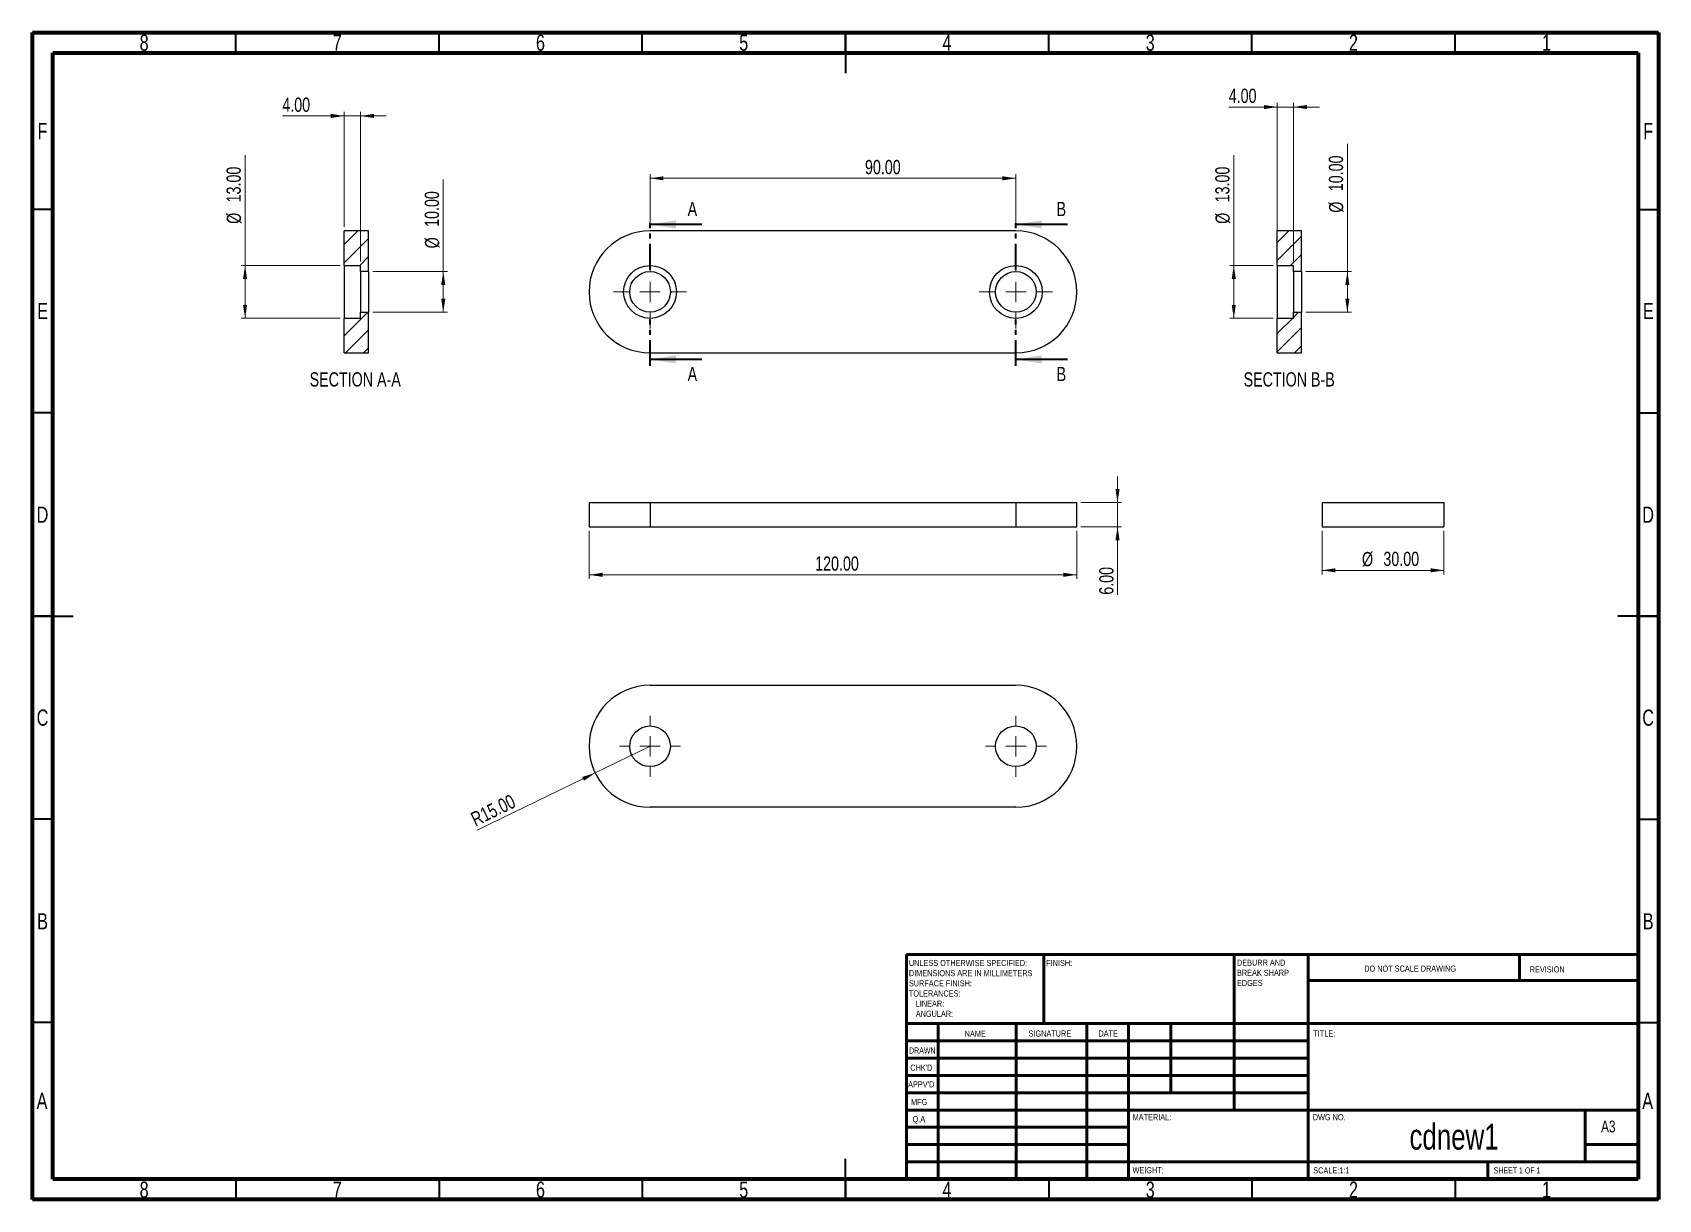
# Model space of a CAD drawing. Header units: millimetres. Extents: x 15 to 415, y 5 to 292.
import ezdxf

# ---------------------------------------------------------------- set-up
doc = ezdxf.new("R2010")
doc.units = ezdxf.units.MM
doc.linetypes.add('PHANTOM', pattern=[12.7, 6.35, -1.27, 1.27, -1.27, 1.27, -1.27])
doc.styles.add('SLDTEXTSTYLE0', font='TXT', dxfattribs={"width": 0.75})
doc.styles.add('SLDTEXTSTYLE1', font='TXT', dxfattribs={"width": 0.686449})
doc.styles.add('SLDTEXTSTYLE2', font='TXT', dxfattribs={"width": 0.6875})
doc.dimstyles.new('SLDDIMSTYLE0', dxfattribs={"dimtxt": 3.5, "dimasz": 3.302, "dimexe": 0, "dimexo": 0.0625, "dimgap": 0.875, "dimtad": 1, "dimrnd": 1e-09, "dimzin": 4, "dimdsep": 46, "dimtxsty": 'SLDTEXTSTYLE0', "dimsah": 1, "dimcen": 0.09, "dimadec": 0, "dimazin": 1, "dimtfac": 1, "dimtofl": 0, "dimtmove": 0, "dimatfit": 3, "dimfxl": 0, "dimfrac": 2, "dimtolj": 1, "dimtzin": 12, "dimarcsym": 0})
doc.dimstyles.new('SLDDIMSTYLE1', dxfattribs={"dimtxt": 3.5, "dimasz": 3.302, "dimexe": 0, "dimexo": 0.0625, "dimgap": 0.875, "dimtad": 1, "dimrnd": 1e-09, "dimzin": 4, "dimdsep": 46, "dimtxsty": 'SLDTEXTSTYLE0', "dimsah": 1, "dimcen": 0.09, "dimadec": 0, "dimazin": 1, "dimtfac": 1, "dimtmove": 0, "dimatfit": 0, "dimfxl": 0, "dimfrac": 2, "dimtolj": 1, "dimtzin": 12, "dimarcsym": 0})
doc.dimstyles.new('SLDDIMSTYLE2', dxfattribs={"dimtxt": 3.5, "dimasz": 3.302, "dimexe": 0, "dimexo": 0.0625, "dimgap": 0.875, "dimtad": 1, "dimrnd": 1e-09, "dimzin": 4, "dimdsep": 46, "dimtxsty": 'SLDTEXTSTYLE0', "dimsah": 1, "dimcen": 0, "dimadec": 0, "dimazin": 1, "dimtfac": 1, "dimtofl": 0, "dimtmove": 0, "dimatfit": 3, "dimfxl": 0, "dimfrac": 2, "dimtolj": 1, "dimtzin": 12, "dimarcsym": 0})

# ---------------------------------------------------------------- blocks, each defined once
blk = doc.blocks.new('SW_NOTE_0')
at = {"color": 0, "linetype": 'Continuous', "lineweight": 0, "char_height": 1.5, "attachment_point": 1, "style": 'SLDTEXTSTYLE0'}
for s, insert in [('UNLESS OTHERWISE SPECIFIED:', (0, 1.93)), ('SURFACE FINISH:', (0, -3.07)), ('DIMENSIONS ARE IN MILLIMETERS', (0, -0.57)), ('TOLERANCES:', (0, -5.57)), ('ANGULAR:', (1.69, -10.57)), ('LINEAR:', (1.69, -8.07))]:
    blk.add_mtext(s, dxfattribs=dict(at, insert=insert))
blk = doc.blocks.new('SW_NOTE_0_1')
at = {"color": 0, "linetype": 'Continuous', "lineweight": 0, "char_height": 1.5, "attachment_point": 1, "style": 'SLDTEXTSTYLE0'}
for s, insert in [('DEBURR AND', (0, 1.93)), ('BREAK SHARP', (0, -0.57)), ('EDGES', (0, -3.07))]:
    blk.add_mtext(s, dxfattribs=dict(at, insert=insert))
blk = doc.blocks.new('_D')
at = {"color": 7, "linetype": 'Continuous', "lineweight": 0}
for p, q in [((151.92, 169.43), (151.92, 157.63)), ((271.92, 169.43), (271.92, 157.63)), ((151.92, 158.63), (271.92, 158.63))]:
    blk.add_line(p, q, dxfattribs=at)
at = {"color": 7, "linetype": 'Continuous', "lineweight": 18}
for points in [[(151.92, 158.63), (155.22, 158.13), (155.22, 159.14)], [(271.92, 158.63), (268.62, 159.14), (268.62, 158.13)]]:
    blk.add_solid(points, dxfattribs=at)
at = {"color": 7, "linetype": 'Continuous', "lineweight": 18, "insert": (207.54, 163.15), "char_height": 3.5, "attachment_point": 1, "style": 'SLDTEXTSTYLE0'}
blk.add_mtext('120.00', dxfattribs=at)
blk = doc.blocks.new('_D_1')
at = {"color": 7, "linetype": 'Continuous', "lineweight": 0}
for p, q in [((281.92, 176.43), (281.92, 182.78)), ((272.92, 176.43), (282.92, 176.43)), ((281.92, 170.43), (281.92, 176.43)), ((272.92, 170.43), (282.92, 170.43)), ((281.92, 170.43), (281.92, 153.73))]:
    blk.add_line(p, q, dxfattribs=at)
at = {"color": 7, "linetype": 'Continuous', "lineweight": 18}
for points in [[(281.92, 176.43), (282.43, 179.73), (281.41, 179.73)], [(281.92, 170.43), (281.41, 167.12), (282.43, 167.12)]]:
    blk.add_solid(points, dxfattribs=at)
at = {"color": 7, "linetype": 'Continuous', "lineweight": 18, "insert": (277.41, 153.73), "char_height": 3.5, "attachment_point": 1, "rotation": 90, "style": 'SLDTEXTSTYLE0'}
blk.add_mtext('6.00', dxfattribs=at)
blk = doc.blocks.new('_D_2')
at = {"color": 7, "linetype": 'Continuous', "lineweight": 0}
for p, q in [((166.92, 244.21), (166.92, 257.15)), ((256.92, 256.15), (166.92, 256.15)), ((256.92, 244.21), (256.92, 257.15))]:
    blk.add_line(p, q, dxfattribs=at)
at = {"color": 7, "linetype": 'Continuous', "lineweight": 18}
for points in [[(166.92, 256.15), (170.22, 255.64), (170.22, 256.65)], [(256.92, 256.15), (253.62, 256.65), (253.62, 255.64)]]:
    blk.add_solid(points, dxfattribs=at)
at = {"color": 7, "linetype": 'Continuous', "lineweight": 18, "insert": (219.79, 260.66), "char_height": 3.5, "attachment_point": 1, "style": 'SLDTEXTSTYLE0'}
blk.add_mtext('90.00', dxfattribs=at)
blk = doc.blocks.new('SW_CENTERMARKSYMBOL_0')
at = {"color": 0, "linetype": 'Continuous', "lineweight": 18}
for p, q in [((0, 5), (0, 9)), ((-5, 0), (-9, 0)), ((0, 0), (-2.5, 0)), ((0, 0), (0, 2.5)), ((0, 0), (0, -2.5)), ((0, 0), (2.5, 0)), ((5, 0), (9, 0)), ((0, -5), (0, -9))]:
    blk.add_line(p, q, dxfattribs=at)
blk = doc.blocks.new('SW_CENTERMARKSYMBOL_1')
at = {"color": 0, "linetype": 'Continuous', "lineweight": 18}
for p, q in [((0, 5), (0, 9)), ((-5, 0), (-9, 0)), ((0, 0), (-2.5, 0)), ((0, 0), (0, 2.5)), ((0, 0), (0, -2.5)), ((0, 0), (2.5, 0)), ((5, 0), (9, 0)), ((0, -5), (0, -9))]:
    blk.add_line(p, q, dxfattribs=at)
blk = doc.blocks.new('_D_3')
at = {"color": 7, "linetype": 'Continuous', "lineweight": 0}
for q in [(166.92, 116.45), (124.42, 95.8)]:
    blk.add_line((153.43, 109.9), q, dxfattribs=at)
at = {"color": 7, "linetype": 'Continuous', "lineweight": 18}
blk.add_solid([(153.43, 109.9), (150.23, 108.91), (150.68, 108)], dxfattribs=at)
at = {"color": 7, "linetype": 'Continuous', "lineweight": 18, "insert": (122.45, 99.85), "char_height": 3.5, "attachment_point": 1, "rotation": 25.9159, "style": 'SLDTEXTSTYLE0'}
blk.add_mtext('R15.00', dxfattribs=at)
blk = doc.blocks.new('SW_CENTERMARKSYMBOL_2')
at = {"color": 0, "linetype": 'Continuous', "lineweight": 18}
for p, q in [((0, 5), (0, 7.5)), ((-5, 0), (-7.5, 0)), ((0, 0), (-2.5, 0)), ((0, 0), (0, 2.5)), ((0, 0), (0, -2.5)), ((0, 0), (2.5, 0)), ((5, 0), (7.5, 0)), ((0, -5), (0, -7.5))]:
    blk.add_line(p, q, dxfattribs=at)
blk = doc.blocks.new('SW_CENTERMARKSYMBOL_3')
at = {"color": 0, "linetype": 'Continuous', "lineweight": 18}
for p, q in [((0, 5), (0, 7.5)), ((-5, 0), (-7.5, 0)), ((0, 0), (-2.5, 0)), ((0, 0), (0, 2.5)), ((0, 0), (0, -2.5)), ((0, 0), (2.5, 0)), ((5, 0), (7.5, 0)), ((0, -5), (0, -7.5))]:
    blk.add_line(p, q, dxfattribs=at)
blk = doc.blocks.new('_D_4')
at = {"color": 7, "linetype": 'Continuous', "lineweight": 0}
for p, q in [((332.23, 169.43), (332.23, 158.73)), ((362.23, 169.43), (362.23, 158.73)), ((332.23, 159.73), (362.23, 159.73))]:
    blk.add_line(p, q, dxfattribs=at)
at = {"color": 7, "linetype": 'Continuous', "lineweight": 18}
for points in [[(332.23, 159.73), (335.53, 159.22), (335.53, 160.24)], [(362.23, 159.73), (358.92, 160.24), (358.92, 159.22)]]:
    blk.add_solid(points, dxfattribs=at)
at = {"color": 7, "linetype": 'Continuous', "lineweight": 18, "char_height": 3.5, "attachment_point": 1, "style": 'SLDTEXTSTYLE0'}
for s, insert in [('%%c', (342.06, 164.24)), ('30.00', (347.33, 164.3))]:
    blk.add_mtext(s, dxfattribs=dict(at, insert=insert))
blk = doc.blocks.new('_D_5')
at = {"color": 7, "linetype": 'Continuous', "lineweight": 0}
for p, q in [((67.29, 234.71), (67.29, 261.86)), ((90.69, 234.71), (66.29, 234.71)), ((67.29, 234.71), (67.29, 221.71)), ((90.69, 221.71), (66.29, 221.71))]:
    blk.add_line(p, q, dxfattribs=at)
at = {"color": 7, "linetype": 'Continuous', "lineweight": 18}
for points in [[(67.29, 234.71), (66.79, 231.4), (67.8, 231.4)], [(67.29, 221.71), (67.8, 225.01), (66.79, 225.01)]]:
    blk.add_solid(points, dxfattribs=at)
at = {"color": 7, "linetype": 'Continuous', "lineweight": 18, "char_height": 3.5, "attachment_point": 1, "rotation": 90, "style": 'SLDTEXTSTYLE0'}
for s, insert in [('13.00', (62.73, 250.23)), ('%%c', (62.78, 244.95))]:
    blk.add_mtext(s, dxfattribs=dict(at, insert=insert))
blk = doc.blocks.new('_D_6')
at = {"color": 7, "linetype": 'Continuous', "lineweight": 0}
for p, q in [((116.05, 233.21), (116.05, 255.84)), ((98.69, 233.21), (117.05, 233.21)), ((116.05, 233.21), (116.05, 223.21)), ((98.69, 223.21), (117.05, 223.21))]:
    blk.add_line(p, q, dxfattribs=at)
at = {"color": 7, "linetype": 'Continuous', "lineweight": 18}
for points in [[(116.05, 233.21), (115.54, 229.9), (116.56, 229.9)], [(116.05, 223.21), (116.56, 226.51), (115.54, 226.51)]]:
    blk.add_solid(points, dxfattribs=at)
at = {"color": 7, "linetype": 'Continuous', "lineweight": 18, "char_height": 3.5, "attachment_point": 1, "rotation": 90, "style": 'SLDTEXTSTYLE0'}
for s, insert in [('10.00', (111.49, 244.2)), ('%%c', (111.54, 238.92))]:
    blk.add_mtext(s, dxfattribs=dict(at, insert=insert))
blk = doc.blocks.new('_D_7')
at = {"color": 7, "linetype": 'Continuous', "lineweight": 0}
for p, q in [((91.69, 244.21), (91.69, 272.48)), ((95.69, 235.71), (95.69, 272.48)), ((91.69, 271.48), (76.46, 271.48)), ((91.69, 271.48), (95.69, 271.48)), ((95.69, 271.48), (102.04, 271.48))]:
    blk.add_line(p, q, dxfattribs=at)
at = {"color": 7, "linetype": 'Continuous', "lineweight": 18}
for points in [[(91.69, 271.48), (88.38, 271.99), (88.38, 270.98)], [(95.69, 271.48), (98.99, 270.98), (98.99, 271.99)]]:
    blk.add_solid(points, dxfattribs=at)
at = {"color": 7, "linetype": 'Continuous', "lineweight": 18, "insert": (76.46, 276), "char_height": 3.5, "attachment_point": 1, "style": 'SLDTEXTSTYLE0'}
blk.add_mtext('4.00', dxfattribs=at)
blk = doc.blocks.new('_D_8')
at = {"color": 7, "linetype": 'Continuous', "lineweight": 0}
for p, q in [((310.52, 234.71), (310.52, 261.86)), ((320.22, 234.71), (309.52, 234.71)), ((310.52, 234.71), (310.52, 221.71)), ((320.22, 221.71), (309.52, 221.71))]:
    blk.add_line(p, q, dxfattribs=at)
at = {"color": 7, "linetype": 'Continuous', "lineweight": 18}
for points in [[(310.52, 234.71), (310.02, 231.4), (311.03, 231.4)], [(310.52, 221.71), (311.03, 225.01), (310.02, 225.01)]]:
    blk.add_solid(points, dxfattribs=at)
at = {"color": 7, "linetype": 'Continuous', "lineweight": 18, "char_height": 3.5, "attachment_point": 1, "rotation": 90, "style": 'SLDTEXTSTYLE0'}
for s, insert in [('13.00', (305.96, 250.23)), ('%%c', (306.01, 244.95))]:
    blk.add_mtext(s, dxfattribs=dict(at, insert=insert))
blk = doc.blocks.new('_D_9')
at = {"color": 7, "linetype": 'Continuous', "lineweight": 0}
for p, q in [((338.46, 233.21), (338.46, 264.6)), ((328.22, 233.21), (339.46, 233.21)), ((338.46, 233.21), (338.46, 223.21)), ((328.22, 223.21), (339.46, 223.21))]:
    blk.add_line(p, q, dxfattribs=at)
at = {"color": 7, "linetype": 'Continuous', "lineweight": 18}
for points in [[(338.46, 233.21), (337.95, 229.9), (338.97, 229.9)], [(338.46, 223.21), (338.97, 226.51), (337.95, 226.51)]]:
    blk.add_solid(points, dxfattribs=at)
at = {"color": 7, "linetype": 'Continuous', "lineweight": 18, "char_height": 3.5, "attachment_point": 1, "rotation": 90, "style": 'SLDTEXTSTYLE0'}
for s, insert in [('10.00', (333.9, 252.97)), ('%%c', (333.95, 247.69))]:
    blk.add_mtext(s, dxfattribs=dict(at, insert=insert))
blk = doc.blocks.new('_D_10')
at = {"color": 7, "linetype": 'Continuous', "lineweight": 0}
for p, q in [((321.22, 273.68), (309.28, 273.68)), ((321.22, 235.71), (321.22, 274.68)), ((321.22, 273.68), (325.22, 273.68)), ((325.22, 235.71), (325.22, 274.68)), ((325.22, 273.68), (331.57, 273.68))]:
    blk.add_line(p, q, dxfattribs=at)
at = {"color": 7, "linetype": 'Continuous', "lineweight": 18}
for points in [[(321.22, 273.68), (317.92, 274.18), (317.92, 273.17)], [(325.22, 273.68), (328.52, 273.17), (328.52, 274.18)]]:
    blk.add_solid(points, dxfattribs=at)
at = {"color": 7, "linetype": 'Continuous', "lineweight": 18, "insert": (309.28, 278.19), "char_height": 3.5, "attachment_point": 1, "style": 'SLDTEXTSTYLE0'}
blk.add_mtext('4.00', dxfattribs=at)

msp = doc.modelspace()

# ---------------------------------------------------------------- hatches: boundary and pattern name
at = {"linetype": 'Continuous', "lineweight": 18}
h = msp.add_hatch(dxfattribs=at)
h.set_pattern_fill('ANSI31', style=0)
h.paths.add_polyline_path([(95.686, 233.207), (97.686, 233.207), (97.686, 243.207), (91.686, 243.207), (91.686, 234.707), (95.686, 234.707)], flags=0)
h = msp.add_hatch(dxfattribs=at)
h.set_pattern_fill('ANSI31', style=0)
h.paths.add_polyline_path([(325.219, 233.207), (327.219, 233.207), (327.219, 243.207), (321.219, 243.207), (321.219, 234.707), (325.219, 234.707)], flags=0)
h = msp.add_hatch(dxfattribs=at)
h.set_pattern_fill('ANSI31', style=0)
h.paths.add_polyline_path([(91.686, 213.207), (97.686, 213.207), (97.686, 223.207), (95.686, 223.207), (95.686, 221.707), (91.686, 221.707)], flags=0)
h = msp.add_hatch(dxfattribs=at)
h.set_pattern_fill('ANSI31', style=0)
h.paths.add_polyline_path([(321.219, 213.207), (327.219, 213.207), (327.219, 223.207), (325.219, 223.207), (325.219, 221.707), (321.219, 221.707)], flags=0)

# ---------------------------------------------------------------- linework, layer by layer
at = {"color": 7, "linetype": 'Continuous', "lineweight": 70}
for p, q in [((15, 5), (15, 292)), ((15, 292), (415, 292)), ((415, 292), (415, 5)), ((20, 10), (20, 287)), ((20, 287), (410, 287)), ((410, 287), (410, 10)), ((410, 10), (20, 10)), ((415, 5), (15, 5))]:
    msp.add_line(p, q, dxfattribs=at)
at = {"color": 7, "linetype": 'Continuous', "lineweight": 35}
for p, q in [((65, 287), (65, 292)), ((115, 287), (115, 292)), ((165, 287), (165, 292)), ((215, 292), (215, 282)), ((215, 287), (215, 292)), ((265, 287), (265, 292)), ((315, 287), (315, 292)), ((365, 287), (365, 292)), ((20, 248.5), (15, 248.5)), ((410, 248.5), (415, 248.5)), ((179.617, 244.807), (166.917, 244.807)), ((269.617, 244.807), (256.917, 244.807)), ((179.617, 211.607), (166.917, 211.607)), ((269.617, 211.607), (256.917, 211.607)), ((20, 198.5), (15, 198.5)), ((410, 198.5), (415, 198.5)), ((15, 148.5), (25, 148.5)), ((20, 148.5), (15, 148.5)), ((415, 148.5), (405, 148.5)), ((410, 148.5), (415, 148.5)), ((20, 98.5), (15, 98.5)), ((410, 98.5), (415, 98.5)), ((20, 48.5), (15, 48.5)), ((410, 48.5), (415, 48.5)), ((215, 5), (215, 15)), ((65, 10), (65, 5)), ((115, 10), (115, 5)), ((165, 10), (165, 5)), ((215, 10), (215, 5)), ((265, 10), (265, 5)), ((315, 10), (315, 5)), ((365, 10), (365, 5))]:
    msp.add_line(p, q, dxfattribs=at)
at = {"color": 7, "linetype": 'PHANTOM', "lineweight": 35}
for p, q in [((166.917, 233.694), (166.917, 246.394)), ((256.917, 233.694), (256.917, 246.394)), ((166.917, 210.019), (166.917, 222.725)), ((256.917, 210.019), (256.917, 222.725))]:
    msp.add_line(p, q, dxfattribs=at)
at = {"color": 7, "linetype": 'Continuous', "lineweight": 25}
for p, q in [((91.686, 234.707), (91.686, 243.207)), ((97.686, 243.207), (91.686, 243.207)), ((97.686, 233.207), (97.686, 243.207)), ((256.917, 243.207), (166.917, 243.207)), ((321.219, 234.707), (321.219, 243.207)), ((327.219, 243.207), (321.219, 243.207)), ((327.219, 233.207), (327.219, 243.207)), ((91.686, 234.707), (95.686, 234.707)), ((91.686, 234.707), (91.686, 221.707)), ((95.686, 233.207), (95.686, 234.707)), ((97.686, 233.207), (95.686, 233.207)), ((95.686, 233.207), (95.686, 223.207)), ((97.686, 233.207), (97.686, 223.207)), ((321.219, 234.707), (321.219, 221.707)), ((321.219, 234.707), (325.219, 234.707)), ((325.219, 233.207), (325.219, 234.707)), ((327.219, 233.207), (325.219, 233.207)), ((325.219, 233.207), (325.219, 223.207)), ((327.219, 233.207), (327.219, 223.207)), ((91.686, 213.207), (91.686, 221.707)), ((95.686, 221.707), (91.686, 221.707)), ((95.686, 221.707), (95.686, 223.207)), ((95.686, 223.207), (97.686, 223.207)), ((97.686, 213.207), (97.686, 223.207)), ((325.219, 221.707), (321.219, 221.707)), ((321.219, 213.207), (321.219, 221.707)), ((325.219, 223.207), (327.219, 223.207)), ((325.219, 221.707), (325.219, 223.207)), ((327.219, 213.207), (327.219, 223.207)), ((91.686, 213.207), (97.686, 213.207)), ((166.917, 213.207), (256.917, 213.207)), ((321.219, 213.207), (327.219, 213.207)), ((151.917, 176.425), (151.917, 170.425)), ((151.917, 176.425), (166.917, 176.425)), ((166.917, 176.425), (166.917, 170.425)), ((166.917, 176.425), (256.917, 176.425)), ((256.917, 176.425), (256.917, 170.425)), ((256.917, 176.425), (271.917, 176.425)), ((271.917, 170.425), (271.917, 176.425)), ((332.227, 176.425), (332.227, 170.425)), ((332.227, 176.425), (362.227, 176.425)), ((362.227, 176.425), (362.227, 170.425)), ((151.917, 170.425), (166.917, 170.425)), ((166.917, 170.425), (256.917, 170.425)), ((256.917, 170.425), (271.917, 170.425)), ((332.227, 170.425), (362.227, 170.425)), ((166.917, 131.453), (256.917, 131.453)), ((256.917, 101.453), (166.917, 101.453))]:
    msp.add_line(p, q, dxfattribs=at)
at = {"color": 7, "linetype": 'Continuous', "lineweight": 50}
for p, q in [((230, 65.25), (410, 65.25)), ((230, 65.25), (230, 10)), ((263.8, 48.25), (263.8, 65.25)), ((310.6, 65.25), (310.6, 27)), ((328.8, 65.25), (328.8, 10)), ((380.8, 58.875), (380.8, 65.25)), ((410, 58.875), (328.8, 58.875)), ((410, 48.25), (230, 48.25)), ((237.8, 48.25), (237.8, 10)), ((256.991, 48.25), (256.991, 10)), ((274.399, 48.25), (274.399, 10)), ((284.6, 10), (284.6, 48.25)), ((295, 31.25), (295, 48.25)), ((328.8, 44), (230, 44)), ((328.8, 39.75), (230, 39.75)), ((328.8, 35.5), (230, 35.5)), ((328.8, 31.25), (230, 31.25)), ((284.6, 27), (230, 27)), ((284.6, 27), (410, 27)), ((397, 14.25), (397, 27)), ((284.6, 22.75), (230, 22.75)), ((284.6, 18.5), (230, 18.5)), ((410, 18.5), (397, 18.5)), ((230, 14.25), (410, 14.25)), ((373, 10), (373, 14.25))]:
    msp.add_line(p, q, dxfattribs=at)
at = {"color": 7, "linetype": 'Continuous', "lineweight": 25}
for centre, radius in [((166.917, 228.207), 6.5), ((166.917, 228.207), 5), ((256.917, 228.207), 6.5), ((256.917, 228.207), 5), ((166.917, 116.453), 5), ((256.917, 116.453), 5)]:
    msp.add_circle(centre, radius, dxfattribs=at)
for centre, start, end in [((166.917, 228.207), 90, 270), ((256.917, 228.207), 270, 90), ((166.917, 116.453), 90, 270), ((256.917, 116.453), 270, 90)]:
    msp.add_arc(centre, 15, start, end, dxfattribs=at)
at = {"color": 7, "linetype": 'Continuous', "lineweight": 35}
for points in [[(166.917, 244.807), (173.267, 243.791), (173.267, 245.823)], [(256.917, 244.807), (263.267, 243.791), (263.267, 245.823)], [(166.917, 211.607), (173.267, 210.591), (173.267, 212.623)], [(256.917, 211.607), (263.267, 210.591), (263.267, 212.623)]]:
    msp.add_solid(points, dxfattribs=at)

# ---------------------------------------------------------------- block references
at = {"color": 7, "linetype": 'Continuous', "lineweight": 0}
for name, p in [('SW_CENTERMARKSYMBOL_0', (166.917, 228.207)), ('SW_CENTERMARKSYMBOL_1', (256.917, 228.207)), ('SW_CENTERMARKSYMBOL_2', (166.917, 116.453)), ('SW_CENTERMARKSYMBOL_3', (256.917, 116.453)), ('SW_NOTE_0_1', (311.309, 62.069)), ('SW_NOTE_0', (230.594, 61.987))]:
    msp.add_blockref(name, p, dxfattribs=at)

# ---------------------------------------------------------------- texts
for s, insert, char_height, attachment_point, style in [('8', (42.46, 291.489), 3.969, 2, 'SLDTEXTSTYLE0'), ('7', (89.96, 291.489), 3.969, 2, 'SLDTEXTSTYLE0'), ('6', (139.96, 291.489), 3.969, 2, 'SLDTEXTSTYLE0'), ('5', (189.96, 291.489), 3.969, 2, 'SLDTEXTSTYLE0'), ('4', (239.96, 291.489), 3.969, 2, 'SLDTEXTSTYLE0'), ('3', (289.96, 291.489), 3.969, 2, 'SLDTEXTSTYLE0'), ('2', (339.96, 291.489), 3.969, 2, 'SLDTEXTSTYLE0'), ('1', (387.46, 291.489), 3.969, 2, 'SLDTEXTSTYLE0'), ('F', (17.458, 269.739), 3.969, 2, 'SLDTEXTSTYLE0'), ('F', (412.458, 269.739), 3.969, 2, 'SLDTEXTSTYLE0'), ('E', (17.508, 225.489), 3.969, 2, 'SLDTEXTSTYLE0'), ('E', (412.508, 225.489), 3.969, 2, 'SLDTEXTSTYLE0'), ('SECTION A-A', (94.393, 208.443), 3.5, 2, 'SLDTEXTSTYLE0'), ('SECTION B-B', (324.152, 208.443), 3.5, 2, 'SLDTEXTSTYLE0'), ('D', (17.453, 175.398), 3.969, 2, 'SLDTEXTSTYLE0'), ('D', (412.453, 175.398), 3.969, 2, 'SLDTEXTSTYLE0'), ('C', (17.459, 125.489), 3.969, 2, 'SLDTEXTSTYLE0'), ('C', (412.459, 125.489), 3.969, 2, 'SLDTEXTSTYLE0'), ('B', (17.471, 75.398), 3.969, 2, 'SLDTEXTSTYLE0'), ('B', (412.471, 75.398), 3.969, 2, 'SLDTEXTSTYLE0'), ('FINISH:', (264.371, 63.919), 1.5, 1, 'SLDTEXTSTYLE0'), ('DO NOT SCALE DRAWING', (342.615, 62.533), 1.5, 1, 'SLDTEXTSTYLE0'), ('REVISION', (383.328, 62.335), 1.5, 1, 'SLDTEXTSTYLE0'), ('NAME', (244.322, 46.501), 1.5, 1, 'SLDTEXTSTYLE0'), ('SIGNATURE', (260.034, 46.562), 1.5, 1, 'SLDTEXTSTYLE0'), ('DATE', (277.215, 46.576), 1.5, 1, 'SLDTEXTSTYLE0'), ('TITLE:', (330.09, 46.576), 1.5, 1, 'SLDTEXTSTYLE0'), ('DRAWN', (230.643, 42.385), 1.5, 1, 'SLDTEXTSTYLE1'), ("CHK'D", (230.939, 38.162), 1.5, 1, 'SLDTEXTSTYLE0'), ("APPV'D", (230.402, 34.066), 1.5, 1, 'SLDTEXTSTYLE0'), ('A', (17.34, 31.239), 3.969, 2, 'SLDTEXTSTYLE0'), ('MFG', (231.124, 29.716), 1.5, 1, 'SLDTEXTSTYLE0'), ('A', (412.34, 31.239), 3.969, 2, 'SLDTEXTSTYLE0'), ('Q.A', (231.509, 25.505), 1.5, 1, 'SLDTEXTSTYLE0'), ('MATERIAL:', (285.646, 25.986), 1.5, 1, 'SLDTEXTSTYLE0'), ('DWG NO.', (329.953, 25.986), 1.5, 1, 'SLDTEXTSTYLE0'), ('A3', (400.871, 24.406), 2.9104, 1, 'SLDTEXTSTYLE0'), ('cdnew1', (364.712, 23.607), 6.35, 2, 'SLDTEXTSTYLE0'), ('WEIGHT:', (285.618, 12.949), 1.4986, 1, 'SLDTEXTSTYLE0'), ('SCALE:1:1', (330.074, 12.9), 1.5, 1, 'SLDTEXTSTYLE0'), ('SHEET 1 OF 1', (374.478, 12.9), 1.5, 1, 'SLDTEXTSTYLE2'), ('8', (42.46, 9.398), 3.969, 2, 'SLDTEXTSTYLE0'), ('7', (89.96, 9.398), 3.969, 2, 'SLDTEXTSTYLE0'), ('6', (139.96, 9.398), 3.969, 2, 'SLDTEXTSTYLE0'), ('5', (189.96, 9.398), 3.969, 2, 'SLDTEXTSTYLE0'), ('4', (239.96, 9.398), 3.969, 2, 'SLDTEXTSTYLE0'), ('3', (289.96, 9.398), 3.969, 2, 'SLDTEXTSTYLE0'), ('2', (339.96, 9.398), 3.969, 2, 'SLDTEXTSTYLE0'), ('1', (387.46, 9.398), 3.969, 2, 'SLDTEXTSTYLE0')]:
    msp.add_mtext(s, dxfattribs=dict(at, insert=insert, char_height=char_height, attachment_point=attachment_point, style=style))
at = {"color": 7, "linetype": 'Continuous', "char_height": 3.5, "attachment_point": 1, "style": 'SLDTEXTSTYLE0'}
for s, insert in [('A', (176.166, 250.356)), ('B', (266.939, 250.356)), ('A', (176.166, 209.759)), ('B', (266.939, 209.759))]:
    msp.add_mtext(s, dxfattribs=dict(at, insert=insert))

# ---------------------------------------------------------------- dimensions: what is measured, and where the dimension line sits
at = {"color": 7, "linetype": 'Continuous', "lineweight": 18}
for base, p1, p2, dimstyle, picture, middle in [((95.686, 271.484), (91.686, 243.207), (95.686, 234.707), 'SLDDIMSTYLE1', '_D_7', (80.99, 271.484)), ((166.917, 256.145), (256.917, 243.207), (166.917, 243.207), 'SLDDIMSTYLE0', '_D_2', (225.613, 256.145)), ((271.917, 158.635), (151.917, 170.425), (271.917, 170.425), 'SLDDIMSTYLE0', '_D', (214.656, 158.635))]:
    dim = msp.add_linear_dim(base=base, p1=p1, p2=p2, dimstyle=dimstyle, dxfattribs=at)
    dim.commit()
    dim.dimension.update_dxf_attribs({"geometry": picture, "text_midpoint": middle, "dimtype": 160})
for base, p1, p2, angle, picture, middle in [((325.219, 273.675), (321.219, 234.707), (325.219, 234.707), 0, '_D_10', (313.81, 273.675)), ((281.917, 176.425), (271.917, 170.425), (271.917, 176.425), 90, '_D_1', (281.917, 158.257))]:
    dim = msp.add_linear_dim(base=base, p1=p1, p2=p2, angle=angle, dimstyle='SLDDIMSTYLE1', dxfattribs=at)
    dim.commit()
    dim.dimension.update_dxf_attribs({"geometry": picture, "text_midpoint": middle, "dimtype": 160})
for base, p1, p2, picture, middle in [((338.462, 223.207), (327.219, 233.207), (327.219, 223.207), '_D_9', (338.462, 256.145)), ((67.295, 221.707), (91.686, 234.707), (91.686, 221.707), '_D_5', (67.295, 253.406)), ((310.523, 221.707), (321.219, 234.707), (321.219, 221.707), '_D_8', (310.523, 253.406)), ((116.05, 223.207), (97.686, 233.207), (97.686, 223.207), '_D_6', (116.05, 247.38))]:
    dim = msp.add_linear_dim(base=base, p1=p1, p2=p2, angle=90, text='%%c<>', dimstyle='SLDDIMSTYLE0', dxfattribs=at)
    dim.commit()
    dim.dimension.update_dxf_attribs({"geometry": picture, "text_midpoint": middle, "dimtype": 160})
dim = msp.add_linear_dim(base=(362.227, 159.73), p1=(332.227, 170.425), p2=(362.227, 170.425), text='%%c<>', dimstyle='SLDDIMSTYLE1', dxfattribs=at)
dim.commit()
dim.dimension.update_dxf_attribs({"geometry": '_D_4', "text_midpoint": (350.514, 159.73), "dimtype": 160})
dim = msp.add_radius_dim(center=(166.917, 116.453), mpoint=(153.426, 109.897), dimstyle='SLDDIMSTYLE2', dxfattribs=at)
dim.commit()
dim.dimension.update_dxf_attribs({"geometry": '_D_3', "text_midpoint": (130.841, 98.923), "dimtype": 164})

doc.saveas('drawing.dxf')
